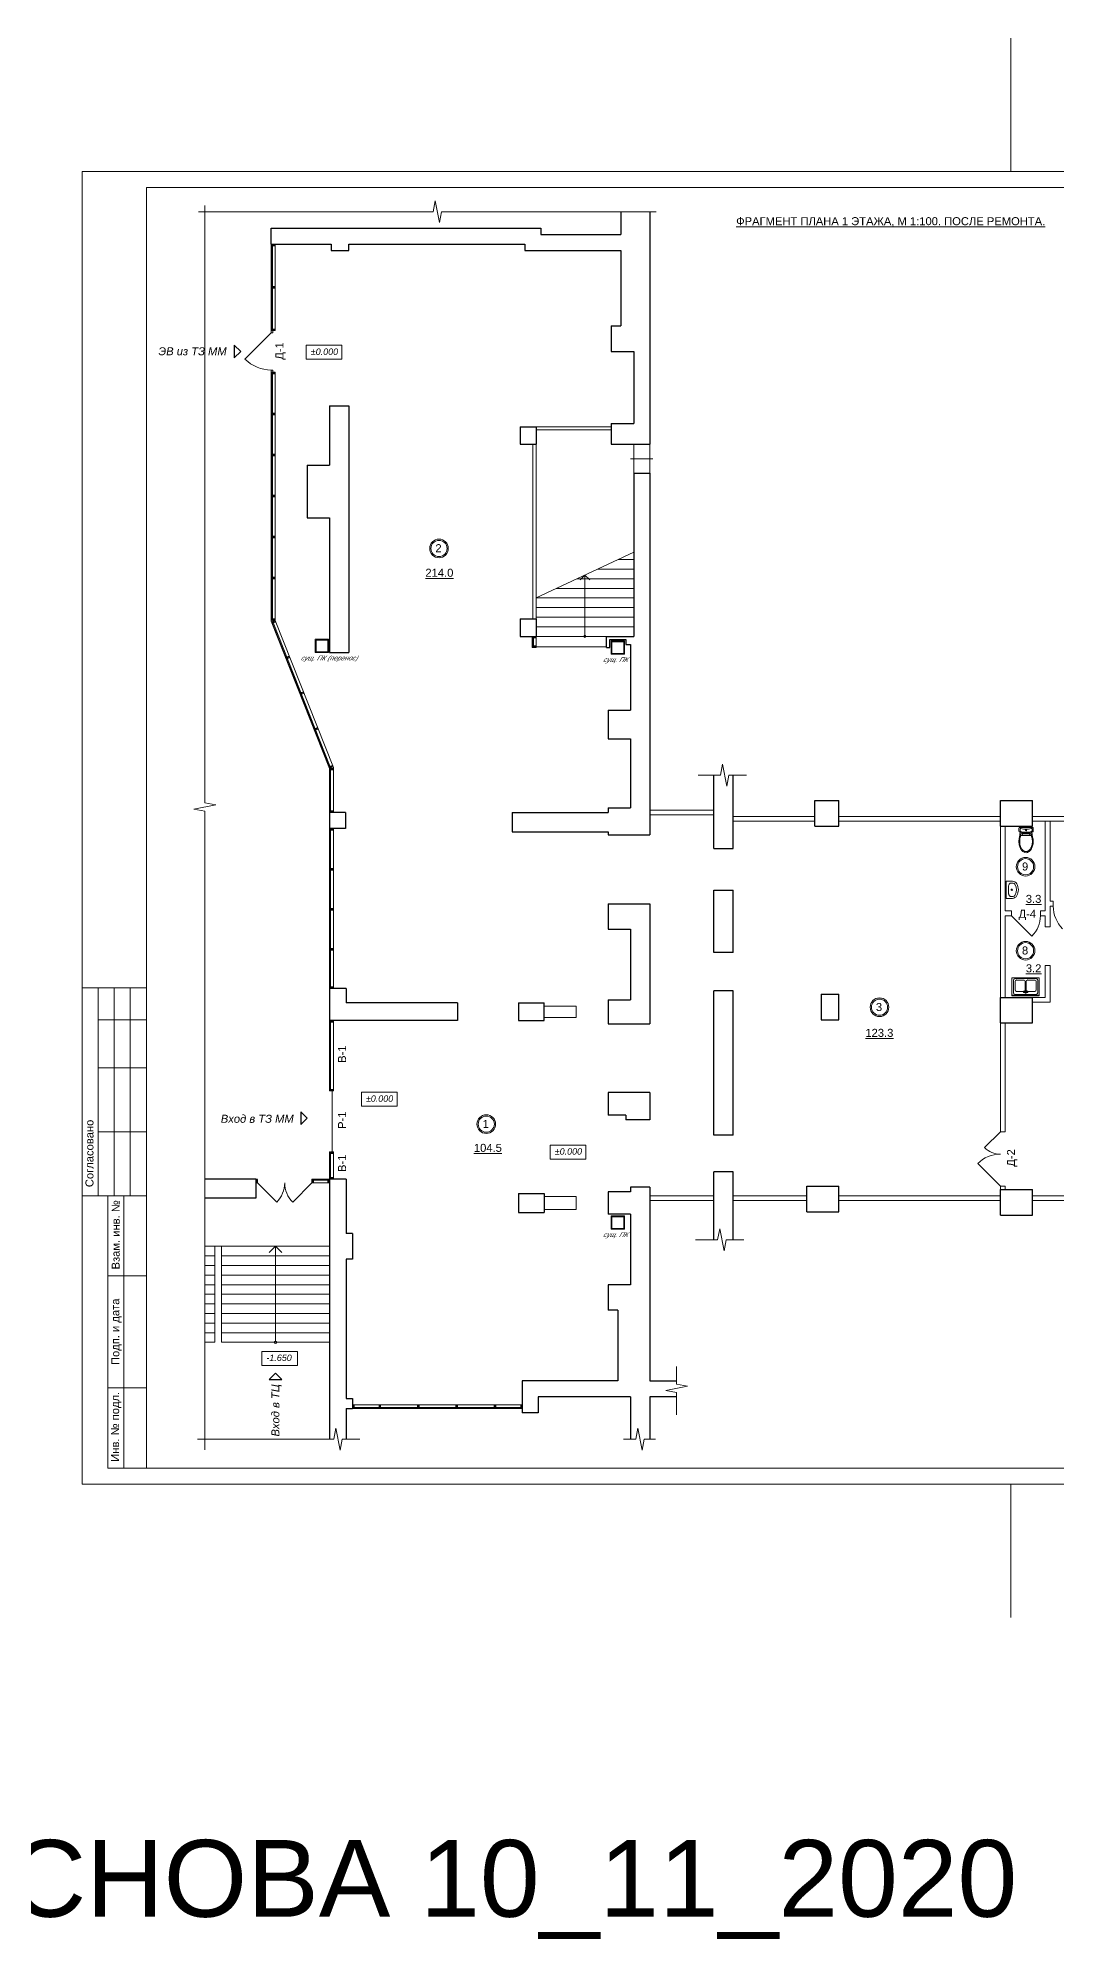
# Model space of a CAD drawing. Header units: metres. Extents: x -163 to 308, y -116 to 9.
# Drawn here: x 175.9 to 207.7, y -50.3 to 9.1 of the extents above; entities that cross this region are included whole.
import ezdxf
from ezdxf.enums import TextEntityAlignment as Align

# ---------------------------------------------------------------- set-up
doc = ezdxf.new("R2010")
doc.units = ezdxf.units.M
doc.header["$MEASUREMENT"] = 0
doc.linetypes.add('DGN Style 3', pattern=[20.175985, 14.411418, -5.764567])
doc.styles.get("Standard").update_dxf_attribs({"font": 'isocpeui.ttf', "width": 0.8})
doc.styles.add('Style-Arial', font='arial.ttf')
doc.styles.add('Style-Arial IF', font='ariali.ttf')

# ---------------------------------------------------------------- blocks, each defined once
blk = doc.blocks.new('*U221')
at = {"color": 7, "linetype": 'Continuous', "lineweight": 13}
blk.add_line((0, 0.06), (0, -0.06), dxfattribs=at)
at = {"color": 7, "linetype": 'Continuous', "lineweight": 13, "flags": 128}
for points in [[(-0.025, 0.06), (0.025, 0.06), (0.025, -0.01), (-0.025, -0.01), (-0.025, 0.06)], [(-0.025, -0.05), (0.025, -0.05), (0.025, -0.06), (-0.025, -0.06), (-0.025, -0.05)]]:
    blk.add_lwpolyline(points, close=True, dxfattribs=at)
for points in [[(-0.015, -0.025), (-0.025, -0.025), (-0.025, -0.01), (0.025, -0.01), (0.025, -0.025), (0.015, -0.025)], [(0.015, -0.025), (0.015, -0.05), (-0.015, -0.05), (-0.015, -0.025)]]:
    blk.add_lwpolyline(points, dxfattribs=at)
blk = doc.blocks.new('*U293')
at = {"color": 7, "linetype": 'Continuous', "lineweight": 0}
for p, q in [((0.013, 20.5), (0.013, 24.667)), ((10.013, -15), (16.513, -15)), ((10.013, -15.5), (16.513, -15.5)), ((10.013, -16), (16.513, -16)), ((10.013, -17.5), (16.513, -17.5)), ((10.013, -18), (16.513, -18)), ((10.013, -18.5), (16.513, -18.5)), ((10.013, -19), (16.513, -19)), ((10.013, -19.5), (16.513, -19.5)), ((0.013, -24.667), (0.013, -20.5))]:
    blk.add_line(p, q, dxfattribs=at)
at = {"color": 7, "linetype": 'Continuous', "lineweight": 13}
for p, q in [((-26.987, 20), (0.013, 20)), ((-26.987, 20), (-26.987, -20)), ((0.013, 20), (28.513, 20)), ((27.513, 20), (27.513, 19.3)), ((28.513, 20), (28.513, -20)), ((27.513, 19.3), (28.513, 19.3)), ((-28.987, -5), (-26.987, -5)), ((-28.987, -5), (-28.987, -11.5)), ((-28.487, -5), (-28.487, -11.5)), ((-27.987, -5), (-27.987, -11.5)), ((-27.487, -5), (-27.487, -11.5)), ((-28.487, -6), (-26.987, -6)), ((-28.487, -7.5), (-26.987, -7.5)), ((-28.487, -9.5), (-26.987, -9.5)), ((-28.987, -11.5), (-26.987, -11.5)), ((-28.187, -11.5), (-26.987, -11.5)), ((-27.687, -20), (-27.687, -11.5)), ((-28.187, -14), (-26.987, -14)), ((10.013, -14.5), (28.513, -14.5)), ((10.013, -14.5), (10.013, -20)), ((11.013, -14.5), (11.013, -17)), ((12.013, -14.5), (12.013, -20)), ((13.013, -14.5), (13.013, -17)), ((14.013, -14.5), (14.013, -20)), ((15.513, -14.5), (15.513, -20)), ((16.513, -14.5), (16.513, -20)), ((16.513, -15.5), (28.513, -15.5)), ((10.013, -16.5), (16.513, -16.5)), ((10.013, -17), (16.513, -17)), ((16.513, -17), (28.513, -17)), ((-28.187, -17.5), (-26.987, -17.5)), ((23.513, -17.5), (28.513, -17.5)), ((16.513, -18.5), (28.513, -18.5)), ((-27.426, -20), (0.013, -20)), ((0.013, -20), (28.513, -20))]:
    blk.add_line(p, q, dxfattribs=at)
at = {"color": 7, "linetype": 'Continuous', "lineweight": 0, "flags": 128}
blk.add_lwpolyline([(29.013, 20.5), (-28.987, 20.5), (-28.987, -20.5), (29.013, -20.5), (29.013, 20.5)], close=True, dxfattribs=at)
at = {"color": 7, "linetype": 'Continuous', "lineweight": 13, "flags": 128}
for points in [[(-26.987, -20), (-28.187, -20), (-28.187, -11.5)], [(23.513, -17), (23.513, -20)], [(25.013, -17), (25.013, -18.5)], [(26.513, -17), (26.513, -18.5)]]:
    blk.add_lwpolyline(points, dxfattribs=at)
at = {"color": 7, "linetype": 'Continuous', "lineweight": 0, "style": 'Style-Arial'}
for s, p in [('Согласовано', (-28.763, -10.173)), ('Взам. инв. №', (-27.945, -12.716)), ('Подп. и дата', (-27.957, -15.745)), ('Инв. № подл.', (-27.962, -18.713))]:
    blk.add_text(s, height=0.25002, rotation=90, dxfattribs=at).set_placement(p, align=Align.MIDDLE_CENTER)
for s, p in [('Изм.', (10.52, -16.735)), ('Кол.уч', (11.497, -16.735)), ('Лист', (12.536, -16.735)), ('№ док', (13.494, -16.735)), ('Подпись', (14.768, -16.735)), ('Дата', (16.024, -16.735)), ('Разработ.', (10.982, -17.231)), ('Стадия', (24.231, -17.225)), ('Лист', (25.776, -17.225)), ('Листов', (27.509, -17.225)), ('Провер.', (10.827, -17.729)), ('Гл. спец.', (10.893, -18.216)), ('ГАП', (10.514, -18.757)), ('Н. контр.', (10.888, -19.235)), ('Утв.', (10.532, -19.702)), ('ООО "НеваПроект"', (25.936, -19.211)), ('Формат А1', (26.169, -20.254))]:
    blk.add_text(s, height=0.25, dxfattribs=at).set_placement(p, align=Align.MIDDLE_CENTER)
blk = doc.blocks.new('*U228')
at = {"color": 7, "linetype": 'Continuous', "lineweight": 13}
for radius in [0.291, 0.252]:
    blk.add_circle((0, 0), radius, dxfattribs=at)
at = {"color": 7, "linetype": 'Continuous', "lineweight": 13, "style": 'Style-Arial'}
blk.add_text('1', height=0.25, dxfattribs=at).set_placement((-0.113, 0.133), align=Align.TOP_LEFT)
blk = doc.blocks.new('*U297')
at = {"color": 7, "linetype": 'Continuous', "lineweight": 30}
for p, q in [((-0.198, -0.099), (0, 0.099)), ((0.198, -0.099), (0, 0.099)), ((-0.198, -0.099), (0.198, -0.099))]:
    blk.add_line(p, q, dxfattribs=at)
blk = doc.blocks.new('*U229')
at = {"color": 7, "linetype": 'Continuous', "lineweight": 13}
for radius in [0.291, 0.252]:
    blk.add_circle((0, 0), radius, dxfattribs=at)
at = {"color": 7, "linetype": 'Continuous', "lineweight": 13, "style": 'Style-Arial'}
blk.add_text('2', height=0.25, dxfattribs=at).set_placement((-0.113, 0.133), align=Align.TOP_LEFT)
blk = doc.blocks.new('*U230')
at = {"color": 7, "linetype": 'Continuous', "lineweight": 13}
for radius in [0.291, 0.252]:
    blk.add_circle((0, 0), radius, dxfattribs=at)
at = {"color": 7, "linetype": 'Continuous', "lineweight": 13, "style": 'Style-Arial'}
blk.add_text('3', height=0.25, dxfattribs=at).set_placement((-0.113, 0.133), align=Align.TOP_LEFT)
blk = doc.blocks.new('*U235')
at = {"color": 7, "linetype": 'Continuous', "lineweight": 13}
for radius in [0.291, 0.252]:
    blk.add_circle((0, 0), radius, dxfattribs=at)
at = {"color": 7, "linetype": 'Continuous', "lineweight": 13, "style": 'Style-Arial'}
blk.add_text('8', height=0.25, dxfattribs=at).set_placement((-0.113, 0.133), align=Align.TOP_LEFT)
blk = doc.blocks.new('*U236')
at = {"color": 7, "linetype": 'Continuous', "lineweight": 13}
for radius in [0.291, 0.252]:
    blk.add_circle((0, 0), radius, dxfattribs=at)
at = {"color": 7, "linetype": 'Continuous', "lineweight": 13, "style": 'Style-Arial'}
blk.add_text('9', height=0.25, dxfattribs=at).set_placement((-0.113, 0.133), align=Align.TOP_LEFT)
blk = doc.blocks.new('SINK10_1')
at = {"color": 252, "linetype": 'Continuous', "lineweight": 13}
for p, q in [((-23, 0), (-23, -16.8)), ((23, 0), (-23, 0)), ((-17.9, -12.3), (-18, -13.4)), ((-18, -13.4), (-18, -16.8)), ((-17.5, -11.2), (-17.9, -12.3)), ((-16.8, -10.1), (-17.5, -11.2)), ((-15.9, -9.2), (-16.8, -10.1)), ((-14.8, -8.3), (-15.9, -9.2)), ((-13.6, -7.7), (-14.8, -8.3)), ((-12.2, -7.2), (-13.6, -7.7)), ((-10.7, -6.9), (-12.2, -7.2)), ((-9.1, -6.8), (-10.7, -6.9)), ((-9.1, -6.8), (-9.1, -6.8)), ((9.1, -6.8), (-9.1, -6.8)), ((9.1, -6.8), (9.1, -6.8)), ((10.7, -6.9), (9.1, -6.8)), ((12.2, -7.2), (10.7, -6.9)), ((13.6, -7.7), (12.2, -7.2)), ((14.8, -8.3), (13.6, -7.7)), ((15.9, -9.2), (14.8, -8.3)), ((16.8, -10.1), (15.9, -9.2)), ((17.5, -11.2), (16.8, -10.1)), ((17.9, -12.3), (17.5, -11.2)), ((18, -13.4), (17.9, -12.3)), ((18, -13.4), (18, -16.8)), ((23, 0), (23, -16.8))]:
    blk.add_line(p, q, dxfattribs=at)
for centre, radius, start, end in [((-9.1, -16.8), 13.9, 180, 241.5254), ((-9.1, -16.8), 8.89, 180, 241.5254), ((0, 0), 33, 241.5254, 298.4746), ((0, 0), 28, 241.5254, 298.4746), ((0, -15.2), 1.75, 0, 360), ((9.1, -16.8), 8.89, 298.4746, 360), ((9.1, -16.8), 13.9, 298.4746, 360)]:
    blk.add_arc(centre, radius, start, end, dxfattribs=at)
blk = doc.blocks.new('ун3_1')
at = {"color": 252, "linetype": 'Continuous', "lineweight": 13}
for p, q in [((-0.26, 0.026), (-0.26, 0.142)), ((-0.239, 0.354), (-0.212, 0.175)), ((0.234, 0), (-0.234, 0)), ((-0.221, 0.062), (-0.221, 0.126)), ((0.187, 0.299), (-0.187, 0.299)), ((-0.148, 0.232), (-0.187, 0.232)), ((0.129, 0.232), (-0.128, 0.232)), ((0.187, 0.232), (0.149, 0.232)), ((0.239, 0.354), (0.212, 0.175)), ((0.221, 0.126), (0.221, 0.062)), ((0.26, 0.142), (0.26, 0.026))]:
    blk.add_line(p, q, dxfattribs=at)
at = {"color": 252, "linetype": 'Continuous', "lineweight": 13, "extrusion": (0, 0, -1), "flags": 128}
for points in [[(0.128, 0.255), (0.128, 0.206), (0.148, 0.206), (0.148, 0.255), (0.128, 0.255)], [(-0.129, 0.255), (-0.129, 0.206), (-0.149, 0.206), (-0.149, 0.255), (-0.129, 0.255)]]:
    blk.add_lwpolyline(points, close=True, dxfattribs=at)
at = {"color": 252, "linetype": 'Continuous', "lineweight": 13, "extrusion": (0, 0, -1)}
blk.add_circle((0, 0.099), 0.0222, dxfattribs=at)
at = {"color": 252, "linetype": 'Continuous', "lineweight": 13}
for centre, radius, start, end in [((0.192, 0.566), 0.446, 147.49221, 165.21334), ((0.172, 0.563), 0.4, 147.49221, 165.21334), ((0.074, 0.641), 0.306, 123.02347, 147.49221), ((0.067, 0.631), 0.275, 123.02347, 147.49221), ((0, 0.755), 0.17, 90, 123.02347), ((0, 0.733), 0.153, 90, 123.02347), ((0, 0.755), 0.17, 56.97653, 90), ((0, 0.733), 0.153, 56.97653, 90), ((-0.066, 0.631), 0.275, 32.50779, 56.97653), ((-0.074, 0.641), 0.306, 32.50779, 56.97653), ((-0.172, 0.563), 0.4, 14.78666, 32.50779), ((-0.192, 0.566), 0.446, 14.78666, 32.50779), ((0.379, 0.517), 0.639, 165.21334, 180), ((0.379, 0.517), 0.639, 180, 194.78666), ((-0.234, 0.142), 0.026, 106.9888, 180), ((-0.234, 0.026), 0.026, 180, 270), ((0, -0.624), 0.827, 73.0112, 106.9888), ((0.192, 0.467), 0.446, 194.78666, 211.85106), ((0.34, 0.519), 0.573, 165.21334, 180), ((0.34, 0.519), 0.573, 180, 194.78666), ((-0.195, 0.126), 0.026, 104.57561, 180), ((-0.195, 0.062), 0.026, 180, 287.34204), ((0.172, 0.475), 0.4, 194.78666, 206.09469), ((0, -0.624), 0.801, 75.42439, 104.57561), ((0, -0.562), 0.628, 72.65796, 107.34204), ((-0.172, 0.475), 0.4, 333.90531, 345.21334), ((-0.192, 0.467), 0.446, 328.14894, 345.21334), ((0.195, 0.062), 0.026, 252.65796, 0), ((0.195, 0.126), 0.026, 0, 75.42439), ((-0.34, 0.519), 0.573, 0, 14.78666), ((-0.34, 0.519), 0.573, 345.21334, 0), ((0.234, 0.026), 0.026, 270, 0), ((-0.379, 0.517), 0.639, 0, 14.78666), ((-0.379, 0.517), 0.639, 345.21334, 0), ((0.234, 0.142), 0.026, 0, 73.0112)]:
    blk.add_arc(centre, radius, start, end, dxfattribs=at)
at = {"color": 252, "linetype": 'Continuous', "lineweight": 13, "extrusion": (0, 0, -1), "insert": (0.046, 0.047), "char_height": 0.013, "width": 61.84848, "attachment_point": 9, "text_direction": (1, 0, 0)}
blk.add_mtext('\\Ftxt;\\Q0;Spais Shattl', dxfattribs=at)
blk = doc.blocks.new('SINK4_1')
at = {"color": 252, "linetype": 'Continuous', "lineweight": 13}
for p, q in [((-45, 0), (45, 0)), ((-45, -60), (-45, 0)), ((45, -60), (45, 0)), ((-45, -2), (45, -2)), ((-45, -60), (45, -60)), ((-40, -10), (-40, -52)), ((35, -5), (-35, -5)), ((-35, -20), (-35, -47)), ((-35, -57), (35, -57)), ((-6.5, -15), (-30, -15)), ((-30, -52), (-6.5, -52)), ((-7.4, -12), (-7.5, -12.3)), ((-7.5, -12.3), (-7.5, -12.8)), ((-7.5, -12.8), (-7.4, -13.4)), ((-7.1, -11.4), (-7.4, -12)), ((-7.2, -11.9), (-7.4, -12)), ((-7.4, -13.4), (-7.3, -14)), ((-7.3, -14), (-7.1, -14.5)), ((-7, -11.9), (-7.2, -11.9)), ((-6.9, -11.3), (-7.1, -11.4)), ((-7.1, -14.5), (-6.9, -15.1)), ((-6.8, -12.1), (-7, -11.9)), ((-3, -11.2), (-6.9, -11.3)), ((-6.6, -11.3), (-6.9, -11.3)), ((-6.9, -15.1), (-6.6, -15.5)), ((-6.5, -12.5), (-6.8, -12.1)), ((-6.3, -11.6), (-6.6, -11.3)), ((-6.6, -15.5), (-6.4, -15.7)), ((-6.3, -13), (-6.5, -12.5)), ((-6.4, -15.7), (-6.2, -15.7)), ((-5.9, -16), (-6.4, -15.7)), ((-6, -12.1), (-6.3, -11.6)), ((-6.1, -13.6), (-6.3, -13)), ((-6.2, -15.7), (-6, -15.6)), ((-6, -14.2), (-6.1, -13.6)), ((-5.7, -12.7), (-6, -12.1)), ((-5.9, -14.8), (-6, -14.2)), ((-6, -15.6), (-5.9, -15.3)), ((-5.9, -15.3), (-5.9, -14.8)), ((-5.9, -16), (-5.6, -16.1)), ((-5.5, -13.5), (-5.7, -12.7)), ((-2.2, -14.1), (-5.6, -16.1)), ((-5.6, -16.1), (-5.4, -15.9)), ((-5.3, -14.2), (-5.5, -13.5)), ((-5.4, -15.9), (-5.3, -15.5)), ((-5.3, -14.9), (-5.3, -14.2)), ((-5.3, -15.5), (-5.3, -14.9)), ((-2.8, -11.3), (-3, -11.2)), ((-2.6, -11.4), (-2.8, -11.3)), ((-2.3, -10.4), (-2.7, -11.1)), ((-2.7, -11.1), (-2.7, -11.4)), ((-1.9, -11.3), (-2.6, -11.5)), ((-2.4, -11.7), (-2.6, -11.4)), ((-2.3, -12.1), (-2.4, -11.7)), ((-1.6, -9.7), (-2.3, -10.4)), ((-2.1, -12.6), (-2.3, -12.1)), ((-2.2, -14.1), (-2.1, -14)), ((-2, -13), (-2.1, -12.6)), ((-2.1, -14), (-2, -13.8)), ((-2, -13.4), (-2, -13)), ((-2, -13.8), (-2, -13.4)), ((-1.3, -13.6), (-2, -13.8)), ((-2, -13.9), (-1.6, -14.3)), ((-0.9, -9.3), (-1.6, -9.7)), ((-1.6, -14.3), (-0.9, -14.7)), ((-1.2, -11.1), (-1.5, -12)), ((-1.5, -12), (-1.2, -12.9)), ((-1.5, -47), (-1.5, -20)), ((-0.5, -10.6), (-1.2, -11.1)), ((-1.2, -12.9), (-0.8, -13.1)), ((-1.1, -32), (-0.8, -31.4)), ((-0.8, -32.6), (-1.1, -32)), ((-0.8, -11.4), (-1, -12)), ((-1, -12), (-0.8, -12.5)), ((0, -9.2), (-0.9, -9.3)), ((-0.9, -14.7), (-0.8, -14.7)), ((-0.3, -11), (-0.8, -11.4)), ((-0.7, -11.5), (-0.8, -12)), ((-0.8, -12), (-0.8, -32)), ((-0.7, -32.5), (-0.8, -32)), ((-0.3, -32.9), (-0.8, -32.6)), ((-0.8, -32.6), (-0.7, -33)), ((-0.3, -11.2), (-0.7, -11.5)), ((-0.3, -32.8), (-0.7, -32.5)), ((-0.3, -33.3), (-0.7, -33)), ((0.5, -10.6), (-0.5, -10.6)), ((0.3, -11), (-0.3, -11)), ((0.3, -11.2), (-0.3, -11.2)), ((0.3, -32.8), (-0.3, -32.8)), ((0.3, -32.9), (-0.3, -32.9)), ((0.3, -33.3), (-0.3, -33.3)), ((0.9, -9.3), (0, -9.2)), ((0.8, -11.4), (0.3, -11)), ((0.7, -11.5), (0.3, -11.2)), ((0.7, -32.5), (0.3, -32.8)), ((0.8, -32.6), (0.3, -32.9)), ((0.7, -33), (0.3, -33.3)), ((1.2, -11.1), (0.5, -10.6)), ((0.8, -12), (0.7, -11.5)), ((0.8, -32), (0.7, -32.5)), ((0.8, -32.6), (0.7, -33)), ((1, -12), (0.8, -11.4)), ((0.8, -12.5), (1, -12)), ((0.8, -12), (0.8, -32)), ((0.8, -13.1), (1.2, -12.9)), ((0.8, -14.7), (0.9, -14.7)), ((0.8, -31.4), (1.1, -32)), ((1.1, -32), (0.8, -32.6)), ((1.6, -9.7), (0.9, -9.3)), ((0.9, -14.7), (1.6, -14.3)), ((1.5, -12), (1.2, -11.1)), ((1.2, -12.9), (1.5, -12)), ((1.3, -13.6), (2, -13.8)), ((1.5, -20), (1.5, -47)), ((2.3, -10.4), (1.6, -9.7)), ((1.6, -14.3), (2, -13.9)), ((1.9, -11.3), (2.6, -11.5)), ((2.1, -12.6), (2, -13)), ((2, -13), (2, -13.4)), ((2, -13.4), (2, -13.8)), ((2, -13.8), (2.1, -14)), ((2.3, -12.1), (2.1, -12.6)), ((2.1, -14), (2.2, -14.1)), ((2.2, -14.1), (5.6, -16.1)), ((2.7, -11.1), (2.3, -10.4)), ((2.4, -11.7), (2.3, -12.1)), ((2.6, -11.4), (2.4, -11.7)), ((2.8, -11.3), (2.6, -11.4)), ((2.7, -11.4), (2.7, -11.1)), ((3, -11.2), (2.8, -11.3)), ((3, -11.2), (6.9, -11.3)), ((5.5, -13.5), (5.3, -14.2)), ((5.3, -14.2), (5.3, -14.9)), ((5.3, -14.9), (5.3, -15.5)), ((5.3, -15.5), (5.4, -15.9)), ((5.4, -15.9), (5.6, -16.1)), ((5.7, -12.7), (5.5, -13.5)), ((5.6, -16.1), (5.9, -16)), ((6, -12.1), (5.7, -12.7)), ((6, -14.2), (5.9, -14.8)), ((5.9, -14.8), (5.9, -15.3)), ((5.9, -15.3), (6, -15.6)), ((5.9, -16), (6.4, -15.7)), ((6.3, -11.6), (6, -12.1)), ((6.1, -13.6), (6, -14.2)), ((6, -15.6), (6.2, -15.7)), ((6.3, -13), (6.1, -13.6)), ((6.2, -15.7), (6.4, -15.7)), ((6.6, -11.3), (6.3, -11.6)), ((6.5, -12.5), (6.3, -13)), ((6.4, -15.7), (6.6, -15.5)), ((6.8, -12.1), (6.5, -12.5)), ((30, -15), (6.5, -15)), ((6.5, -52), (30, -52)), ((6.9, -11.3), (6.6, -11.3)), ((6.6, -15.5), (6.9, -15.1)), ((7, -11.9), (6.8, -12.1)), ((7.1, -11.4), (6.9, -11.3)), ((6.9, -15.1), (7.1, -14.5)), ((7.2, -11.9), (7, -11.9)), ((7.1, -11.4), (7.4, -12)), ((7.1, -14.5), (7.3, -14)), ((7.4, -12), (7.2, -11.9)), ((7.3, -14), (7.4, -13.4)), ((7.5, -12.3), (7.4, -12)), ((7.4, -13.4), (7.5, -12.8)), ((7.5, -12.8), (7.5, -12.3)), ((35, -47), (35, -20)), ((40, -52), (40, -10))]:
    blk.add_line(p, q, dxfattribs=at)
for centre, start, end in [((-35, -10), 90, 180), ((-35, -52), 180, 270), ((-30, -20), 90, 180), ((-30, -47), 180, 270), ((-6.5, -20), 0, 90), ((-6.5, -47), 270, 0), ((6.5, -20), 90, 180), ((6.5, -47), 180, 270), ((30, -20), 0, 90), ((30, -47), 270, 0), ((35, -10), 0, 90), ((35, -52), 270, 0)]:
    blk.add_arc(centre, 5, start, end, dxfattribs=at)
for p in [(-35, -57), (-30, -52), (6.5, -52)]:
    blk.add_point(p, dxfattribs=at)

msp = doc.modelspace()

# ---------------------------------------------------------------- linework, layer by layer
at = {"lineweight": 30}
for p, q in [((194.0663187, 3.68257562), (194.0663187, 2.96644459)), ((194.9663187, 3.68257562), (194.9663187, -3.58355541)), ((183.1463187, 2.66644459), (183.1463187, 3.16644459)), ((183.1463187, 3.16644459), (191.5663187, 3.16644459)), ((191.5663187, 3.16644459), (191.5663187, 2.96644459)), ((183.1463187, 2.66644459), (185.0163187, 2.66644459)), ((185.0163187, 2.66644459), (185.0163187, 2.46644459)), ((185.0163187, 2.46644459), (185.5663187, 2.46644459)), ((185.5663187, 2.46644459), (185.5663187, 2.66644459)), ((185.5663187, 2.66644459), (191.0663187, 2.66644459)), ((191.0663187, 2.66644459), (191.0663187, 2.46644459)), ((191.0663187, 2.46644459), (194.0663187, 2.46644459)), ((191.5663187, 2.96644459), (194.0663187, 2.96644459)), ((194.0663187, 2.46644459), (194.0663187, 0.11644459)), ((193.7663187, 0.11644459), (194.0663187, 0.11644459)), ((193.7663187, 0.11644459), (193.7663187, -0.68355541)), ((193.7663187, -0.68355541), (194.4663187, -0.68355541)), ((194.4663187, -0.68355541), (194.4663187, -2.93355541)), ((184.9663187, -2.38355541), (185.5663187, -2.38355541)), ((184.9663187, -2.38355541), (184.9663187, -4.23355541)), ((185.5663187, -2.38355541), (185.5663187, -10.08355541)), ((193.7663187, -2.93355541), (194.4663187, -2.93355541)), ((193.7663187, -2.93355541), (193.7663187, -3.58355541)), ((190.9163187, -3.03355541), (191.4163187, -3.03355541)), ((190.9163187, -3.03355541), (190.9163187, -3.58355541)), ((191.4163187, -3.03355541), (191.4163187, -3.58355541)), ((190.9163187, -3.58355541), (191.4163187, -3.58355541)), ((193.7663187, -3.58355541), (194.9663187, -3.58355541)), ((184.2663187, -4.23355541), (184.9663187, -4.23355541)), ((184.2663187, -4.23355541), (184.2663187, -5.88355541)), ((194.4663187, -4.48355541), (194.4663187, -9.58355541)), ((194.4663187, -4.48355541), (194.9663187, -4.48355541)), ((194.9663187, -4.48355541), (194.9663187, -15.78355541)), ((184.2663187, -5.88355541), (184.9663187, -5.88355541)), ((184.9663187, -5.88355541), (184.9663187, -10.08355541)), ((190.9163187, -9.03355541), (191.4163187, -9.03355541)), ((190.9163187, -9.03355541), (190.9163187, -9.58355541)), ((191.4163187, -9.03355541), (191.4163187, -9.58355541)), ((184.9663187, -10.08355541), (185.5663187, -10.08355541)), ((190.9163187, -9.58355541), (191.4163187, -9.58355541)), ((193.6163187, -9.58355541), (194.4663187, -9.58355541)), ((194.2163187, -9.68355541), (194.2163187, -9.83355541)), ((194.3663187, -9.83355541), (194.3663187, -11.88355541)), ((193.6663187, -11.88355541), (194.3663187, -11.88355541)), ((193.6663187, -11.88355541), (193.6663187, -12.78355541)), ((193.6663187, -12.78355541), (194.3663187, -12.78355541)), ((194.3663187, -12.78355541), (194.3663187, -14.93355541)), ((196.9663187, -16.20855541), (196.9663187, -13.92047393)), ((197.5663187, -16.20855541), (197.5663187, -13.92047393)), ((200.1163187, -15.50855541), (200.1163187, -14.70855541)), ((200.1163187, -14.70855541), (200.8663187, -14.70855541)), ((200.8663187, -15.50855541), (200.8663187, -14.70855541)), ((205.9163187, -15.50855541), (205.9163187, -14.70855541)), ((205.9163187, -14.70855541), (206.9163187, -14.70855541)), ((206.9163187, -15.50855541), (206.9163187, -14.70855541)), ((184.9663187, -15.08355541), (184.9663187, -15.58355541)), ((185.4663187, -15.08355541), (184.9663187, -15.08355541)), ((185.4663187, -15.08355541), (185.4663187, -15.58355541)), ((190.6663187, -15.08355541), (193.6663187, -15.08355541)), ((190.6663187, -15.08355541), (190.6663187, -15.68355541)), ((193.6663187, -14.93355541), (194.3663187, -14.93355541)), ((193.6663187, -14.93355541), (193.6663187, -15.08355541)), ((185.4663187, -15.58355541), (184.9663187, -15.58355541)), ((190.6663187, -15.68355541), (193.6663187, -15.68355541)), ((193.6663187, -15.68355541), (193.6663187, -15.78355541)), ((193.6663187, -15.78355541), (194.9663187, -15.78355541)), ((200.1163187, -15.50855541), (200.8663187, -15.50855541)), ((205.9163187, -15.50855541), (206.9163187, -15.50855541)), ((196.9663187, -19.45855541), (196.9663187, -17.50855541)), ((197.5663187, -19.45855541), (197.5663187, -17.50855541)), ((193.6663187, -17.93355541), (194.9663187, -17.93355541)), ((193.6663187, -17.93355541), (193.6663187, -18.73355541)), ((194.9663187, -17.93355541), (194.9663187, -21.68355541)), ((193.6663187, -18.73355541), (194.3663187, -18.73355541)), ((194.3663187, -18.73355541), (194.3663187, -20.93355541)), ((197.5663187, -19.45855541), (196.9663187, -19.45855541)), ((185.4863187, -20.58355541), (184.9663187, -20.58355541)), ((184.9663187, -20.58355541), (184.9663187, -21.58355541)), ((185.4863187, -20.58355541), (185.4863187, -21.03355541)), ((197.5663187, -20.65855541), (196.9663187, -20.65855541)), ((196.9663187, -25.15855541), (196.9663187, -20.65855541)), ((197.5663187, -25.15855541), (197.5663187, -20.65855541)), ((200.3163187, -20.75855541), (200.8663187, -20.75855541)), ((200.3163187, -20.75855541), (200.3163187, -21.55855541)), ((200.8663187, -21.55855541), (200.8663187, -20.75855541)), ((188.9663187, -21.03355541), (185.4863187, -21.03355541)), ((188.9663187, -21.03355541), (188.9663187, -21.58355541)), ((190.8663187, -21.03355541), (191.6663187, -21.03355541)), ((190.8663187, -21.03355541), (190.8663187, -21.58355541)), ((193.6663187, -20.93355541), (194.3663187, -20.93355541)), ((193.6663187, -20.93355541), (193.6663187, -21.58355541)), ((205.9163187, -21.65855541), (205.9163187, -20.85855541)), ((205.9163187, -20.85855541), (206.9163187, -20.85855541)), ((206.9163187, -21.65855541), (206.9163187, -20.85855541)), ((188.9663187, -21.58355541), (184.9663187, -21.58355541)), ((190.8663187, -21.58355541), (191.6663187, -21.58355541)), ((193.6663187, -21.58355541), (193.6663187, -21.68355541)), ((193.6663187, -21.68355541), (194.9663187, -21.68355541)), ((200.3163187, -21.55855541), (200.8663187, -21.55855541)), ((205.9163187, -21.65855541), (206.9163187, -21.65855541)), ((193.6663187, -23.83355541), (193.6663187, -24.53355541)), ((194.9663187, -23.83355541), (193.6663187, -23.83355541)), ((194.9663187, -23.83355541), (194.9663187, -24.68355541)), ((194.2163187, -24.53355541), (193.6663187, -24.53355541)), ((194.2163187, -24.53355541), (194.2163187, -24.68355541)), ((194.3663187, -24.68355541), (194.2163187, -24.68355541)), ((197.5663187, -25.15855541), (196.9663187, -25.15855541)), ((185.4863187, -26.53355541), (184.9663187, -26.53355541)), ((184.9663187, -26.53355541), (184.9663187, -34.66018)), ((185.4863187, -26.53355541), (185.4863187, -28.23355541)), ((196.9663187, -28.43572534), (196.9663187, -26.30855541)), ((197.5663187, -26.30855541), (196.9663187, -26.30855541)), ((197.5663187, -28.43572534), (197.5663187, -26.30855541)), ((190.8663187, -26.98355541), (190.8663187, -27.58355541)), ((190.8663187, -26.98355541), (191.6663187, -26.98355541)), ((191.6663187, -26.98355541), (191.6663187, -27.58355541)), ((194.3663187, -26.93355541), (193.6663187, -26.93355541)), ((193.6663187, -26.93355541), (193.6663187, -27.63355541)), ((194.3663187, -26.78355541), (194.3663187, -26.93355541)), ((194.9663187, -26.78355541), (194.9663187, -32.83355541)), ((199.8663187, -26.75855541), (200.8663187, -26.75855541)), ((199.8663187, -27.55855541), (199.8663187, -26.75855541)), ((200.8663187, -27.55855541), (200.8663187, -26.75855541)), ((205.9163187, -26.85855541), (206.9163187, -26.85855541)), ((205.9163187, -27.65855541), (205.9163187, -26.85855541)), ((206.9163187, -27.65855541), (206.9163187, -26.85855541)), ((190.8663187, -27.58355541), (191.6663187, -27.58355541)), ((194.3663187, -27.63355541), (193.6663187, -27.63355541)), ((194.3663187, -27.63355541), (194.3663187, -29.83355541)), ((199.8663187, -27.55855541), (200.8663187, -27.55855541)), ((205.9163187, -27.65855541), (206.9163187, -27.65855541)), ((185.6863187, -28.23355541), (185.4863187, -28.23355541)), ((185.6863187, -28.23355541), (185.6863187, -29.03355541)), ((185.6863187, -29.03355541), (185.4863187, -29.03355541)), ((185.4863187, -29.03355541), (185.4863187, -33.38355541)), ((194.3663187, -29.83355541), (193.6663187, -29.83355541)), ((193.9663187, -30.63355541), (193.6663187, -30.63355541)), ((193.9663187, -30.63355541), (193.9663187, -32.83355541)), ((193.9663187, -32.83355541), (190.9863187, -32.83355541)), ((190.9863187, -32.83355541), (190.9863187, -33.83355541)), ((194.9663187, -32.83355541), (195.80550752, -32.83355541)), ((185.4863187, -33.70355541), (185.4863187, -34.66018)), ((185.4863187, -33.70355541), (185.6863187, -33.70355541)), ((191.4863187, -33.83355541), (190.9863187, -33.83355541)), ((191.4863187, -33.33355541), (191.4863187, -33.83355541)), ((194.3663187, -33.33355541), (191.4863187, -33.33355541)), ((195.80550752, -33.33355541), (194.9663187, -33.33355541))]:
    msp.add_line(p, q, dxfattribs=at)
at = {"lineweight": 0}
for p, q in [((183.1463187, 2.66644459), (183.1463187, -0.03355541)), ((183.2663187, 2.66644459), (183.2663187, -0.03355541)), ((183.1463187, -1.33355541), (183.1463187, -9.1064318)), ((183.2663187, -1.33355541), (183.2663187, -9.08355541)), ((194.3663187, -4.03355541), (195.0663187, -4.03355541)), ((191.4163187, -8.38355541), (194.4663187, -6.95659238)), ((192.79102208, -7.82037051), (192.9413187, -7.67007389)), ((192.9413187, -9.58355541), (192.9413187, -7.67007389)), ((193.09161532, -7.82037051), (192.9413187, -7.67007389)), ((193.33998451, -7.48355541), (194.4663187, -7.48355541)), ((193.98120645, -7.18355541), (194.4663187, -7.18355541)), ((192.05754064, -8.08355541), (194.4663187, -8.08355541)), ((192.69876258, -7.78355541), (194.4663187, -7.78355541)), ((191.4163187, -8.38355541), (194.4663187, -8.38355541)), ((191.4163187, -8.68355541), (194.4663187, -8.68355541)), ((183.1463187, -9.1064318), (184.9663187, -13.7064318)), ((183.2663187, -9.08355541), (185.0863187, -13.68355541)), ((191.4163187, -8.98355541), (194.4663187, -8.98355541)), ((191.4163187, -9.28355541), (194.4663187, -9.28355541)), ((191.4163187, -9.58355541), (194.4663187, -9.58355541)), ((184.9663187, -15.08355541), (184.9663187, -13.7064318)), ((185.0863187, -15.08355541), (185.0863187, -13.68355541)), ((184.9663187, -15.58355541), (184.9663187, -20.58355541)), ((185.0863187, -15.58355541), (185.0863187, -20.58355541)), ((183.07964725, -28.83185213), (183.27794397, -28.63355541)), ((183.27794397, -31.63355541), (183.27794397, -28.63355541)), ((183.47624069, -28.83185213), (183.27794397, -28.63355541))]:
    msp.add_line(p, q, dxfattribs=at)
at = {"color": 7, "linetype": 'Continuous', "lineweight": 13}
for p, q in [((183.1463187, -0.10355541), (182.32607483, -0.92379928)), ((207.3163187, -18.15855541), (207.3163187, -15.35855541)), ((207.4663187, -17.85855541), (207.4663187, -15.35855541)), ((205.9163187, -20.85855541), (205.9163187, -15.50855541)), ((206.0663187, -18.15855541), (206.0663187, -15.50855541)), ((206.2663187, -18.15855541), (206.0663187, -18.15855541)), ((206.0663187, -20.85855541), (206.0663187, -18.30855541)), ((206.2663187, -18.30855541), (206.0663187, -18.30855541)), ((206.2663187, -18.30855541), (206.2663187, -18.15855541)), ((206.2663187, -18.30855541), (206.9027148, -18.94495151)), ((207.3163187, -18.15855541), (207.1663187, -18.15855541)), ((207.1663187, -18.30855541), (207.1663187, -18.15855541)), ((207.3163187, -18.30855541), (207.1663187, -18.30855541)), ((207.3163187, -18.65855541), (207.3163187, -18.30855541)), ((207.5663187, -17.85855541), (207.4663187, -17.85855541)), ((207.5663187, -18.00855541), (207.4663187, -18.00855541)), ((207.4663187, -18.65855541), (207.4663187, -18.00855541)), ((207.5663187, -18.00855541), (207.5663187, -17.85855541)), ((207.3163187, -18.65855541), (207.4663187, -18.65855541)), ((207.3163187, -20.85855541), (207.3163187, -19.85855541)), ((207.3163187, -19.85855541), (207.4663187, -19.85855541)), ((207.4663187, -21.00855541), (207.4663187, -19.85855541)), ((206.9163187, -20.85855541), (207.3163187, -20.85855541)), ((206.9163187, -21.00855541), (207.4663187, -21.00855541)), ((205.9163187, -21.65855541), (205.9163187, -25.05855541)), ((206.0663187, -21.65855541), (206.0663187, -25.05855541)), ((205.9163187, -25.05855541), (205.42317767, -25.55169644)), ((206.0663187, -25.05855541), (205.9163187, -25.05855541)), ((205.9163187, -26.75855541), (205.2073782, -26.04961491)), ((206.0663187, -26.75855541), (205.9163187, -26.75855541)), ((205.9163187, -26.75855541), (205.9163187, -26.85855541)), ((206.0663187, -26.75855541), (206.0663187, -26.85855541))]:
    msp.add_line(p, q, dxfattribs=at)
at = {"lineweight": 13}
for p, q in [((191.4163187, -3.03355541), (193.7663187, -3.03355541)), ((191.4163187, -3.13355541), (193.7663187, -3.13355541)), ((191.3163187, -3.58355541), (191.3163187, -9.03355541)), ((191.4163187, -3.58355541), (191.4163187, -9.03355541)), ((196.9663187, -15.00855541), (194.9663187, -15.00855541)), ((196.9663187, -15.15855541), (194.9663187, -15.15855541)), ((200.1163187, -15.20855541), (197.5663187, -15.20855541)), ((200.1163187, -15.35855541), (197.5663187, -15.35855541)), ((200.8663187, -15.20855541), (205.9163187, -15.20855541)), ((200.8663187, -15.35855541), (205.9163187, -15.35855541)), ((206.9163187, -15.20855541), (211.8163187, -15.20855541)), ((206.9163187, -15.35855541), (211.8163187, -15.35855541)), ((196.9663187, -27.05855541), (194.9663187, -27.05855541)), ((196.9663187, -27.20855541), (194.9663187, -27.20855541)), ((199.8663187, -27.05855541), (197.5663187, -27.05855541)), ((199.8663187, -27.20855541), (197.5663187, -27.20855541)), ((200.8663187, -27.05855541), (205.9163187, -27.05855541)), ((200.8663187, -27.20855541), (205.9163187, -27.20855541)), ((206.9163187, -27.05855541), (211.8163187, -27.05855541)), ((206.9163187, -27.20855541), (211.8163187, -27.20855541))]:
    msp.add_line(p, q, dxfattribs=at)
at = {"color": 7, "linetype": 'DGN Style 3', "lineweight": 13}
for p, q in [((191.4163187, -9.90855541), (193.6163187, -9.90855541)), ((185.0513187, -23.78355541), (185.0513187, -25.68355541))]:
    msp.add_line(p, q, dxfattribs=at)
at = {"color": 7, "linetype": 'Continuous', "lineweight": 30}
for p, q in [((196.9663187, -16.20855541), (197.5663187, -16.20855541)), ((196.9663187, -17.50855541), (197.5663187, -17.50855541)), ((191.6663187, -21.58355541), (191.6663187, -21.03355541)), ((194.9663187, -24.68355541), (194.3663187, -24.68355541)), ((194.9663187, -26.78355541), (194.3663187, -26.78355541))]:
    msp.add_line(p, q, dxfattribs=at)
at = {"color": 7, "linetype": 'Continuous', "lineweight": 0}
for p, q in [((184.9663187, -21.58355541), (184.9663187, -23.73355541)), ((185.0863187, -21.58355541), (185.0863187, -23.73355541)), ((184.9663187, -25.73355541), (184.9663187, -26.53355541)), ((185.0863187, -25.73355541), (185.0863187, -26.53355541))]:
    msp.add_line(p, q, dxfattribs=at)
at = {"linetype": 'Continuous', "lineweight": 30}
for p, q in [((182.6663187, -26.53355541), (181.07049273, -26.53355541)), ((182.6663187, -26.53355541), (182.6663187, -27.13355541)), ((182.6663187, -27.13355541), (181.07049273, -27.13355541)), ((194.3663187, -33.33355541), (194.3663187, -34.66018)), ((194.9663187, -33.33355541), (194.9663187, -34.66018))]:
    msp.add_line(p, q, dxfattribs=at)
at = {"linetype": 'Continuous', "lineweight": 13}
for p, q in [((182.7163187, -26.65355541), (183.31735947, -27.25459617)), ((184.4163187, -26.65355541), (183.81527794, -27.25459617)), ((184.9663187, -28.63355541), (181.07049273, -28.63355541)), ((181.38956924, -28.63355541), (181.38956924, -31.63355541)), ((181.58956924, -28.63355541), (181.58956924, -31.63355541)), ((181.38956924, -31.63355541), (181.07049273, -31.63355541)), ((184.9663187, -31.63355541), (181.58956924, -31.63355541))]:
    msp.add_line(p, q, dxfattribs=at)
at = {"linetype": 'Continuous', "lineweight": 0}
for p, q in [((181.38956924, -28.93355541), (181.07049273, -28.93355541)), ((184.9663187, -28.93355541), (181.58956924, -28.93355541)), ((181.38956924, -29.23355541), (181.07049273, -29.23355541)), ((181.38956924, -29.53355541), (181.07049273, -29.53355541)), ((184.9663187, -29.23355541), (181.58956924, -29.23355541)), ((184.9663187, -29.53355541), (181.58956924, -29.53355541)), ((181.38956924, -29.83355541), (181.07049273, -29.83355541)), ((181.38956924, -30.13355541), (181.07049273, -30.13355541)), ((184.9663187, -29.83355541), (181.58956924, -29.83355541)), ((184.9663187, -30.13355541), (181.58956924, -30.13355541)), ((181.38956924, -30.43355541), (181.07049273, -30.43355541)), ((181.38956924, -30.73355541), (181.07049273, -30.73355541)), ((184.9663187, -30.43355541), (181.58956924, -30.43355541)), ((184.9663187, -30.73355541), (181.58956924, -30.73355541)), ((181.38956924, -31.03355541), (181.07049273, -31.03355541)), ((181.38956924, -31.33355541), (181.07049273, -31.33355541)), ((184.9663187, -31.03355541), (181.58956924, -31.03355541)), ((184.9663187, -31.33355541), (181.58956924, -31.33355541))]:
    msp.add_line(p, q, dxfattribs=at)
at = {"lineweight": 0, "flags": 128}
for points in [[(181.07049273, -34.98931132), (181.07049273, -15.04340358), (180.72825557, -14.97706032), (181.41272988, -14.84437381), (181.07049273, -14.77803055), (181.07049273, 3.87417871)], [(180.87137387, 3.68257562), (188.19824313, 3.68257562), (188.26458638, 4.02481277), (188.3972729, 3.34033846), (188.46361615, 3.68257562), (195.16208942, 3.68257562)], [(196.47539431, -13.92047393), (197.17150972, -13.92047393), (197.23785297, -13.57823677), (197.37053949, -14.26271108), (197.43688274, -13.92047393), (197.98905718, -13.92047393)], [(196.3902312, -28.43572534), (197.0863466, -28.43572534), (197.15268986, -28.09348819), (197.28537637, -28.7779625), (197.35171963, -28.43572534), (197.90389407, -28.43572534)], [(195.80550752, -33.90137387), (195.80550752, -33.20525846), (195.46327036, -33.13891521), (196.14774468, -33.00622869), (195.80550752, -32.93988544), (195.80550752, -32.387711)], [(180.8396255, -34.66018), (185.09776945, -34.66018), (185.16411271, -34.31794285), (185.29679922, -35.00241716), (185.36314248, -34.66018), (185.91531692, -34.66018)], [(194.14724977, -34.66018), (194.53047208, -34.66018), (194.59681534, -34.31794285), (194.72950185, -35.00241716), (194.79584511, -34.66018), (195.14903295, -34.66018)]]:
    msp.add_lwpolyline(points, dxfattribs=at)
for points in [[(183.1563187, 2.62644459), (183.1813187, 2.62644459), (183.1813187, 0.00644459), (183.1563187, 0.00644459), (183.1563187, 2.62644459)], [(183.1563187, -1.37355541), (183.1813187, -1.37355541), (183.1813187, -9.04355541), (183.1563187, -9.04355541), (183.1563187, -1.37355541)], [(194.4663187, -4.48355541), (194.9663187, -4.48355541), (194.9663187, -3.58355541), (194.4663187, -3.58355541), (194.4663187, -4.48355541)], [(183.17874975, -9.16121929), (183.20199635, -9.15202172), (184.98414784, -13.65636064), (184.96090123, -13.66555821), (183.17874975, -9.16121929)], [(191.2963187, -9.58355541), (191.4163187, -9.58355541), (191.4163187, -9.93355541), (191.2963187, -9.93355541), (191.2963187, -9.58355541)], [(191.3063187, -9.62355541), (191.3313187, -9.62355541), (191.3313187, -9.89355541), (191.3063187, -9.89355541), (191.3063187, -9.62355541)], [(184.9763187, -13.7464318), (185.0013187, -13.7464318), (185.0013187, -15.04355541), (184.9763187, -15.04355541), (184.9763187, -13.7464318)], [(184.9763187, -15.62355541), (185.0013187, -15.62355541), (185.0013187, -20.54355541), (184.9763187, -20.54355541), (184.9763187, -15.62355541)], [(190.9863187, -33.58355541), (185.6863187, -33.58355541), (185.6863187, -33.70355541), (190.9863187, -33.70355541), (190.9863187, -33.58355541)], [(185.7263187, -33.66855541), (185.7263187, -33.69355541), (190.9463187, -33.69355541), (190.9463187, -33.66855541), (185.7263187, -33.66855541)]]:
    msp.add_lwpolyline(points, close=True, dxfattribs=at)
at = {"color": 7, "linetype": 'Continuous', "lineweight": 13, "flags": 128}
for points in [[(183.1463187, -0.03355541), (183.1963187, -0.03355541), (183.1963187, -0.10355541), (183.1463187, -0.10355541), (183.1463187, -0.03355541)], [(183.1463187, -1.26355541), (183.1963187, -1.26355541), (183.1963187, -1.33355541), (183.1463187, -1.33355541), (183.1463187, -1.26355541)], [(184.52106965, -9.67210408), (184.93893623, -9.67210408), (184.93893623, -10.08757133), (184.52106965, -10.08757133), (184.52106965, -9.67210408)], [(184.54606965, -9.69710408), (184.91393623, -9.69710408), (184.91393623, -10.06257133), (184.54606965, -10.06257133), (184.54606965, -9.69710408)], [(193.76119837, -9.7259309), (194.17906495, -9.7259309), (194.17906495, -10.14139815), (193.76119837, -10.14139815), (193.76119837, -9.7259309)], [(193.78619837, -9.7509309), (194.15406495, -9.7509309), (194.15406495, -10.11639815), (193.78619837, -10.11639815), (193.78619837, -9.7509309)], [(193.76119837, -27.68506928), (194.17906495, -27.68506928), (194.17906495, -28.10053653), (193.76119837, -28.10053653), (193.76119837, -27.68506928)], [(193.78619837, -27.71006928), (194.15406495, -27.71006928), (194.15406495, -28.07553653), (193.78619837, -28.07553653), (193.78619837, -27.71006928)]]:
    msp.add_lwpolyline(points, close=True, dxfattribs=at)
at = {"color": 7, "linetype": 'Continuous', "lineweight": 0, "flags": 128}
for points in [[(184.24005574, -0.4901667), (185.35330862, -0.4901667), (185.35330862, -0.92768766), (184.24005574, -0.92768766), (184.24005574, -0.4901667)], [(184.9763187, -21.62355541), (185.0013187, -21.62355541), (185.0013187, -23.74355541), (184.9763187, -23.74355541), (184.9763187, -21.62355541)], [(185.96041134, -23.82005421), (187.07366422, -23.82005421), (187.07366422, -24.25757517), (185.96041134, -24.25757517), (185.96041134, -23.82005421)], [(191.85795055, -25.47084426), (192.97120343, -25.47084426), (192.97120343, -25.90836522), (191.85795055, -25.90836522), (191.85795055, -25.47084426)], [(184.9763187, -25.72355541), (185.0013187, -25.72355541), (185.0013187, -26.49355541), (184.9763187, -26.49355541), (184.9763187, -25.72355541)], [(191.6663187, -26.98355541), (191.6663187, -26.98355541), (191.6663187, -27.58355541), (191.6663187, -27.58355541), (191.6663187, -26.98355541)], [(182.85281244, -31.91585658), (183.96606532, -31.91585658), (183.96606532, -32.35337754), (182.85281244, -32.35337754), (182.85281244, -31.91585658)]]:
    msp.add_lwpolyline(points, close=True, dxfattribs=at)
at = {"lineweight": 30, "flags": 128}
for points in [[(193.6163187, -9.93355541), (193.6163187, -9.58355541)], [(193.6163187, -9.93355541), (193.7163187, -9.93355541)], [(193.7163187, -9.68355541), (194.2163187, -9.68355541)], [(193.7163187, -9.93355541), (193.7163187, -9.68355541)], [(194.2163187, -9.83355541), (194.3663187, -9.83355541)], [(193.6663187, -29.83355541), (193.6663187, -30.63355541)], [(185.4863187, -33.38355541), (185.6863187, -33.38355541), (185.6863187, -33.70355541)]]:
    msp.add_lwpolyline(points, dxfattribs=at)
at = {"color": 7, "linetype": 'DGN Style 3', "lineweight": 13, "flags": 128}
for points in [[(191.6663187, -21.13355541), (191.6663187, -21.48355541), (192.6663187, -21.48355541), (192.6663187, -21.13355541), (191.6663187, -21.13355541)], [(191.6663187, -27.08355541), (191.6663187, -27.48355541), (192.6663187, -27.48355541), (192.6663187, -27.08355541), (191.6663187, -27.08355541)]]:
    msp.add_lwpolyline(points, close=True, dxfattribs=at)
at = {"linetype": 'Continuous', "lineweight": 0, "flags": 128}
for points in [[(184.4163187, -26.53355541), (184.9663187, -26.53355541), (184.9663187, -26.65355541), (184.4163187, -26.65355541), (184.4163187, -26.53355541)], [(184.4563187, -26.54355541), (184.9263187, -26.54355541), (184.9263187, -26.56855541), (184.4563187, -26.56855541), (184.4563187, -26.54355541)]]:
    msp.add_lwpolyline(points, close=True, dxfattribs=at)
at = {"lineweight": 0}
for centre, radius in [((192.9413187, -9.58355541), 0.0331044), ((183.27794397, -31.63355541), 0.0404966)]:
    msp.add_circle(centre, radius, dxfattribs=at)
at = {"color": 7, "linetype": 'Continuous', "lineweight": 0}
for centre, radius, start, end in [((183.1463187, -0.10355541), 1.16, 225, 270), ((206.2663187, -18.30855541), 0.9, 315, 0), ((208.5663187, -18.00855541), 1, 180, 225)]:
    msp.add_arc(centre, radius, start, end, dxfattribs=at)
at = {"color": 7, "linetype": 'Continuous', "lineweight": 0, "extrusion": (0, 0, -1)}
for centre, radius, start, end in [((-205.9163187, -26.75855541), 1.00259327, 45, 90), ((-205.9163187, -25.05855541), 0.69740673, 270, 315)]:
    msp.add_arc(centre, radius, start, end, dxfattribs=at)
at = {"linetype": 'Continuous', "lineweight": 0}
for centre, start, end in [((182.7163187, -26.65355541), 315, 0), ((184.4163187, -26.65355541), 180, 225)]:
    msp.add_arc(centre, 0.85, start, end, dxfattribs=at)

# ---------------------------------------------------------------- block references
at = {"color": 7, "linetype": 'Continuous', "lineweight": 13}
for name, p in [('*U293', (206.2324938, -15.55985294)), ('*U229', (188.38522491, -6.83662163)), ('*U236', (206.70283164, -16.77774948)), ('*U235', (206.70283164, -19.40223433)), ('*U230', (202.14137791, -21.16710178)), ('*U228', (189.86156993, -24.81755133))]:
    msp.add_blockref(name, p, dxfattribs=at)
for p, rotation in [((183.20635465, 2.64147449), 270), ((183.20635465, 1.31647449), 270), ((183.20635465, -0.00852551), 270), ((183.20635465, -1.35852551), 270), ((183.20635465, -2.63852551), 270), ((183.20635465, -3.91852551), 270), ((183.20635465, -5.19852551), 270), ((183.20635465, -6.47852551), 270), ((183.20635465, -7.75852551), 270), ((183.20635465, -9.05852551), 270), ((183.21974685, -9.12883516), 291.5863362491016), ((191.35635465, -9.60852551), 270), ((191.35635465, -9.90852551), 270), ((183.66123022, -10.24467226), 291.5863362491016), ((184.10271359, -11.36050935), 291.5863362491016), ((184.54419697, -12.47634645), 291.5863362491016), ((185.01293542, -13.66107), 291.5863362491016), ((185.02635465, -13.73140191), 270), ((185.02635465, -15.05852551), 270), ((185.02635465, -15.60852551), 270), ((185.02635465, -16.85852551), 270), ((185.02635465, -18.10852551), 270), ((185.02635465, -19.35852551), 270), ((185.02635465, -20.55852551), 270), ((185.02635465, -21.60852551), 270), ((185.02635465, -23.75852551), 270), ((185.02635465, -25.70852551), 270), ((182.6913486, -26.59359136), 180), ((184.4413486, -26.59359136), 180), ((184.9413486, -26.59359136), 180), ((185.02635465, -26.50852551), 270), ((185.7112888, -33.64351946), 359.9999999999999), ((186.5362888, -33.64351946), 359.9999999999999), ((187.7362888, -33.64351946), 359.9999999999999)]:
    msp.add_blockref('*U221', p, dxfattribs=dict(at, rotation=rotation))
at = {"color": 7, "linetype": 'Continuous', "lineweight": 30, "rotation": 270}
for p in [(182.09242726, -0.68091746), (184.16427269, -24.62851225)]:
    msp.add_blockref('*U297', p, dxfattribs=at)
at = {"color": 252, "linetype": 'Continuous', "lineweight": 13, "extrusion": (0, 0, -1)}
for name, p, xscale, yscale, zscale, rotation in [('ун3_1', (-206.71716875, -15.55071744), 0.8524245347443746, 0.8524245347443746, 0.8524245347443746, 180), ('SINK10_1', (-206.09351675, -17.49833084), 0.01162790697674448, 0.01162790697674448, 0.01162790697674448, 270), ('SINK4_1', (-206.70324753, -20.81238065), 0.00944444444444438, 0.00944444444444438, 0.00944444444444438, 180)]:
    msp.add_blockref(name, p, dxfattribs=dict(at, xscale=xscale, yscale=yscale, zscale=zscale, rotation=rotation))
at = {"color": 7, "linetype": 'Continuous', "lineweight": 30}
msp.add_blockref('*U297', (183.27792965, -32.69709215), dxfattribs=at)
at = {"color": 7, "linetype": 'Continuous', "lineweight": 13, "extrusion": (0, 0, -1), "rotation": 359.9999999999999}
for p in [(-188.9363486, -33.64351946), (-190.1363486, -33.64351946), (-190.9613486, -33.64351946)]:
    msp.add_blockref('*U221', p, dxfattribs=at)

# ---------------------------------------------------------------- texts
at = {"color": 7, "linetype": 'Continuous', "lineweight": 13}
for s, style, p in [('%%uФРАГМЕНТ ПЛАНА 1 ЭТАЖА, М 1:100. ПОСЛЕ РЕМОНТА.%%U', 'Style-Arial', (197.66382102, 3.51076541)), ('ЭВ из ТЗ ММ', 'Style-Arial IF', (179.62221603, -0.5532009)), ('Вход в ТЗ ММ', 'Style-Arial IF', (181.5708468, -24.52618754))]:
    msp.add_text(s, height=0.25, dxfattribs=dict(at, style=style)).set_placement(p, align=Align.TOP_LEFT)
at = {"color": 5, "linetype": 'Continuous', "lineweight": 13, "style": 'Style-Arial'}
for s, p in [('Д-1', (183.27692348, -0.94566082)), ('В-1', (185.23175628, -22.90402241)), ('Р-1', (185.23175628, -24.96649514)), ('В-1', (185.23175628, -26.31260814)), ('Д-2', (206.12256312, -26.14941068))]:
    msp.add_text(s, height=0.25, rotation=90, dxfattribs=at).set_placement(p, align=Align.TOP_LEFT)
at = {"color": 7, "linetype": 'Continuous', "lineweight": 0, "style": 'Style-Arial IF'}
for s, p in [('±0.000', (184.38134665, -0.59100161)), ('±0.000', (186.10170226, -23.92088912)), ('±0.000', (191.99924146, -25.57167917)), ('-1.650', (182.99410335, -32.01669149))]:
    msp.add_text(s, height=0.2, dxfattribs=at).set_placement(p, align=Align.TOP_LEFT)
at = {"color": 7, "linetype": 'Continuous', "lineweight": 13, "style": 'Style-Arial', "oblique": 29.9999996792}
for s, p in [('сущ. ПК (перенос)', (184.05865108, -10.18297383)), ('сущ. ПК', (193.49566047, -10.23680066)), ('сущ. ПК', (193.49566047, -28.19593903))]:
    msp.add_text(s, height=0.15, dxfattribs=at).set_placement(p, align=Align.TOP_LEFT)
at = {"color": 5, "linetype": 'Continuous', "lineweight": 13, "style": 'Style-Arial'}
msp.add_text('Д-4', height=0.25, dxfattribs=at).set_placement((206.48277259, -18.12409972), align=Align.TOP_LEFT)
at = {"color": 7, "linetype": 'Continuous', "lineweight": 13, "style": 'Style-Arial IF'}
msp.add_text('Вход в ТЦ', height=0.25, rotation=90, dxfattribs=at).set_placement((183.1502131, -34.57684945), align=Align.TOP_LEFT)
at = {"color": 7, "linetype": 'Continuous', "lineweight": 13, "char_height": 0.25, "attachment_point": 1, "line_spacing_factor": 0.6, "style": 'Style-Arial'}
for s, insert in [('\\L214.0', (187.95928891, -7.47065026)), ('\\L3.3', (206.71032189, -17.65768232)), ('\\L3.2', (206.71032189, -19.82722433)), ('\\L123.3', (201.69962269, -21.84212189)), ('\\L104.5', (189.4741169, -25.43420696))]:
    msp.add_mtext(s, dxfattribs=dict(at, insert=insert))
at = {"color": 1, "linetype": 'Continuous', "lineweight": 30, "insert": (162.13978386, -47.1775604), "char_height": 2.4, "attachment_point": 1, "style": 'Style-Arial'}
msp.add_mtext('ПЛАН ОСНОВА 10_11_2020', dxfattribs=at)

doc.saveas('drawing.dxf')
